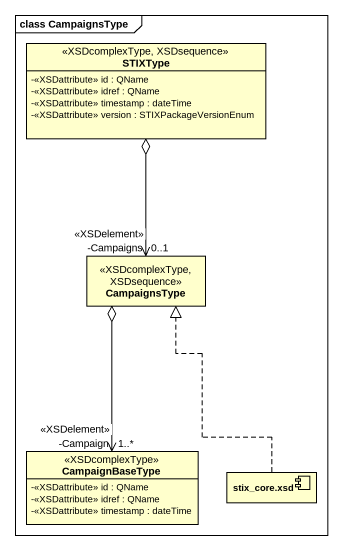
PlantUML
@startuml
mainframe class CampaignsType
allowmixing
hide circle
hide empty members
skinparam classAttributeIconSize 0
class STIXType <<XSDcomplexType, XSDsequence>> {
  -<<XSDattribute>> id : QName
  -<<XSDattribute>> idref : QName
  -<<XSDattribute>> timestamp : dateTime
  -<<XSDattribute>> version : STIXPackageVersionEnum
}
class CampaignsType <<XSDcomplexType, XSDsequence>>
class CampaignBaseType <<XSDcomplexType>> {
  -<<XSDattribute>> id : QName
  -<<XSDattribute>> idref : QName
  -<<XSDattribute>> timestamp : dateTime
}
component "stix_core.xsd" as stix_core_xsd
CampaignsType "-Campaigns\n<<XSDelement>>\n0..1" <-up-o STIXType
CampaignBaseType "-Campaign\n<<XSDelement>>\n1..*" <-up-o CampaignsType
stix_core_xsd .up.|> CampaignsType
@enduml
